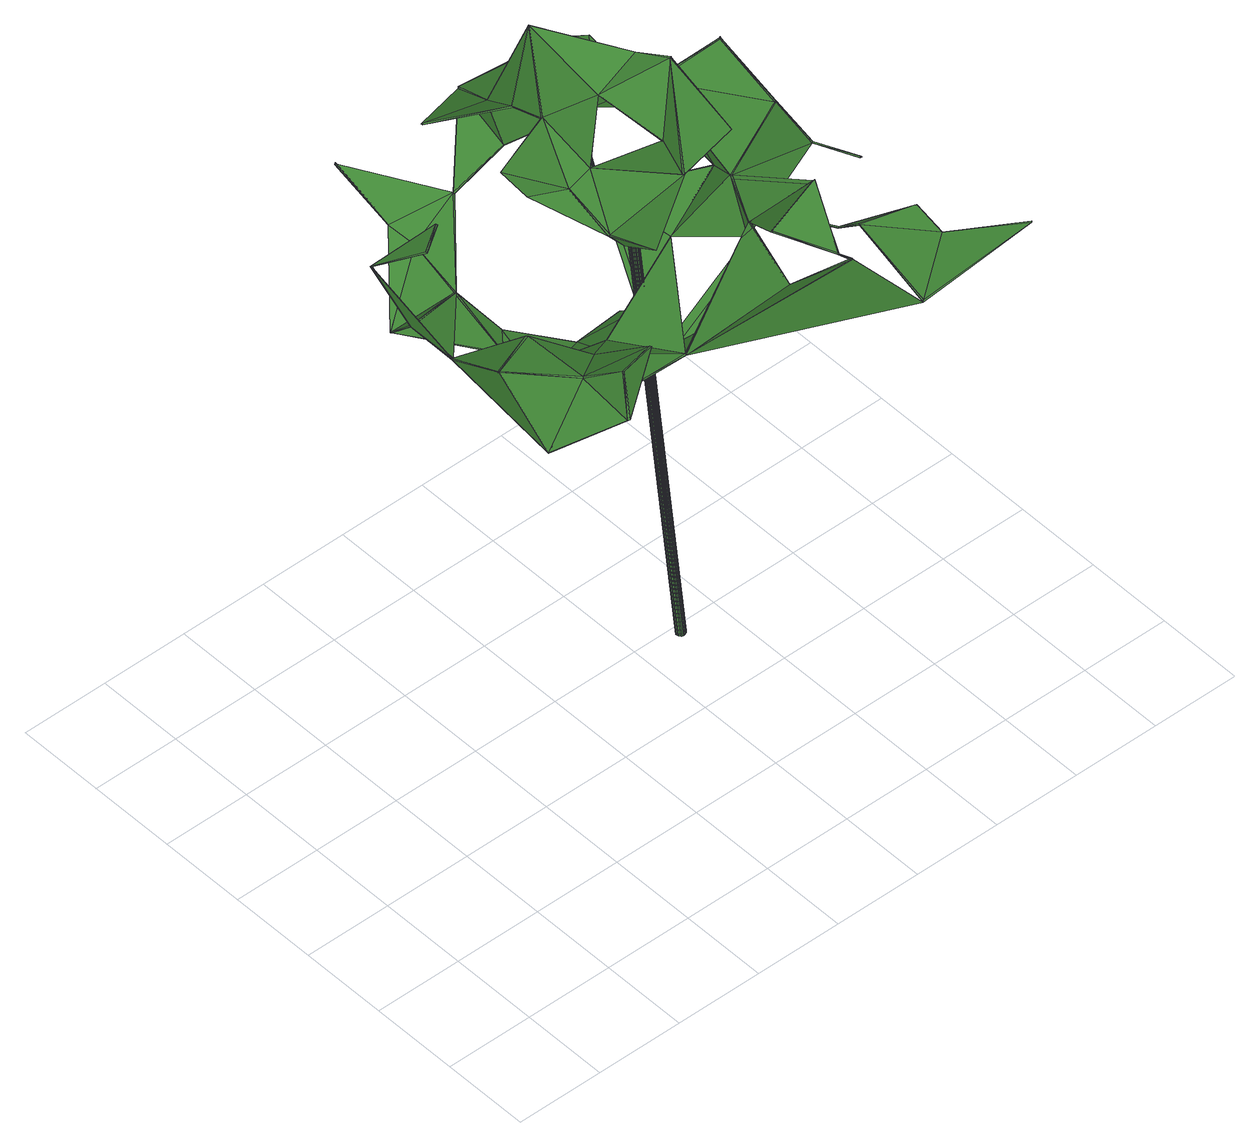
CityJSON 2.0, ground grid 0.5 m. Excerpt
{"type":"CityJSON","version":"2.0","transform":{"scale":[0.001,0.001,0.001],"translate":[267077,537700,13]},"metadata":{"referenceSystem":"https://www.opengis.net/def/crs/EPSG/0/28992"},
"CityObjects":{
"tree1":{"type":"SolitaryVegetationObject","attributes":{"gtid":647,"crown_width_m":2.34,"crown_median_z":15.9,"crown_r50_m":0.16,"crown_porosity":0.962,"trunk_H_m":2.69,"trunk_DBH_m":0.0509,"trunk_radius_m":0.0254,"trunk_base_height_m":13.21,"original_gtid":"649"},"geometry":[{"type":"Solid","lod":"3","boundaries":[[[[0,1,2]],[[3,1,0]],[[4,5,6]],[[7,8,9]],[[10,0,11]],[[12,13,14]],[[15,16,8]],[[15,17,16]],[[18,19,20]],[[21,20,19]],[[22,23,24]],[[25,26,27]],[[28,29,30]],[[31,32,33]],[[34,35,15]],[[36,37,38]],[[39,27,13]],[[40,41,42]],[[43,44,45]],[[42,46,18]],[[21,19,47]],[[18,47,19]],[[48,49,50]],[[51,52,53]],[[30,54,55]],[[56,57,58]],[[42,20,59]],[[46,60,18]],[[7,61,62]],[[63,64,65]],[[54,30,29]],[[29,66,54]],[[24,67,68]],[[69,68,67]],[[44,70,71]],[[72,73,74]],[[75,73,72]],[[61,76,77]],[[78,79,14]],[[80,81,82]],[[83,84,63]],[[85,86,87]],[[88,89,90]],[[3,88,90]],[[66,30,55]],[[30,66,48]],[[91,66,55]],[[40,13,27]],[[12,36,38]],[[75,92,93]],[[94,95,96]],[[97,98,99]],[[51,97,99]],[[100,96,95]],[[101,23,102]],[[22,102,23]],[[32,103,104]],[[89,105,90]],[[106,10,11]],[[2,107,108]],[[59,78,42]],[[109,110,111]],[[39,25,27]],[[59,100,112]],[[113,114,115]],[[99,9,116]],[[117,118,119]],[[120,121,122]],[[1,123,2]],[[124,125,126]],[[127,128,118]],[[47,18,129]],[[82,117,80]],[[130,131,35]],[[86,85,132]],[[133,79,26]],[[133,14,79]],[[134,135,136]],[[54,91,55]],[[137,138,139]],[[140,132,88]],[[140,41,132]],[[141,142,29]],[[137,139,143]],[[138,144,139]],[[128,127,145]],[[146,119,147]],[[53,52,148]],[[42,78,40]],[[51,149,16]],[[36,12,150]],[[36,150,151]],[[40,132,41]],[[17,152,153]],[[17,153,77]],[[41,3,89]],[[140,3,41]],[[122,21,120]],[[78,59,95]],[[112,138,46]],[[39,13,25]],[[154,98,97]],[[155,156,157]],[[95,59,158]],[[13,40,14]],[[158,112,2]],[[159,92,75]],[[29,159,141]],[[84,43,64]],[[160,161,116]],[[148,116,161]],[[162,163,164]],[[36,151,37]],[[68,165,24]],[[68,166,165]],[[144,113,115]],[[141,101,142]],[[91,54,66]],[[167,126,121]],[[167,124,126]],[[168,60,65]],[[169,94,170]],[[169,95,94]],[[38,25,12]],[[12,25,13]],[[118,82,127]],[[51,53,35]],[[51,16,97]],[[85,11,0]],[[136,138,112]],[[40,79,132]],[[40,27,26]],[[171,103,172]],[[32,172,103]],[[59,122,125]],[[68,152,131]],[[122,59,20]],[[121,49,167]],[[45,64,43]],[[87,11,85]],[[118,173,119]],[[143,84,83]],[[87,2,11]],[[121,126,122]],[[125,122,126]],[[18,20,42]],[[89,88,41]],[[42,41,88]],[[25,38,133]],[[174,21,47]],[[174,47,44]],[[42,88,132]],[[2,42,132]],[[86,78,95]],[[140,88,3]],[[147,117,71]],[[99,52,51]],[[29,175,66]],[[176,141,163]],[[176,163,162]],[[116,52,99]],[[112,46,42]],[[123,11,2]],[[124,177,125]],[[82,118,117]],[[1,3,178]],[[90,178,3]],[[49,179,50]],[[131,166,68]],[[31,96,171]],[[94,96,31]],[[123,178,106]],[[125,180,59]],[[125,177,180]],[[37,181,169]],[[165,182,104]],[[112,42,2]],[[84,143,183]],[[184,50,179]],[[185,186,187]],[[159,188,92]],[[154,97,76]],[[147,184,146]],[[31,181,94]],[[160,189,107]],[[16,17,76]],[[190,6,5]],[[139,183,143]],[[115,183,139]],[[74,152,176]],[[62,153,74]],[[191,57,192]],[[74,153,152]],[[193,194,195]],[[166,195,194]],[[128,173,118]],[[84,64,63]],[[106,11,123]],[[44,71,146]],[[121,120,179]],[[49,121,179]],[[28,30,184]],[[38,196,133]],[[128,80,173]],[[128,81,80]],[[75,93,73]],[[40,26,79]],[[83,137,143]],[[83,65,137]],[[83,63,65]],[[154,7,197]],[[147,119,173]],[[77,76,17]],[[198,148,161]],[[164,163,72]],[[133,26,25]],[[138,137,65]],[[138,136,174]],[[7,62,8]],[[78,132,79]],[[199,159,29]],[[199,29,5]],[[28,5,29]],[[7,9,197]],[[146,71,117]],[[104,22,165]],[[131,130,198]],[[200,170,151]],[[66,175,48]],[[132,85,2]],[[174,136,135]],[[48,175,199]],[[16,149,34]],[[107,185,160]],[[124,135,134]],[[167,135,124]],[[148,198,53]],[[191,103,201]],[[102,103,191]],[[110,186,202]],[[40,78,14]],[[189,160,203]],[[107,189,203]],[[204,101,102]],[[200,133,196]],[[74,176,162]],[[92,203,160]],[[102,22,103]],[[180,100,59]],[[171,57,56]],[[205,56,58]],[[58,201,205]],[[14,150,12]],[[168,45,60]],[[65,60,138]],[[135,21,174]],[[107,206,100]],[[203,206,107]],[[122,20,21]],[[171,96,57]],[[100,180,96]],[[180,177,96]],[[57,96,177]],[[57,177,100]],[[44,47,129]],[[199,188,159]],[[56,201,171]],[[205,201,56]],[[188,199,207]],[[154,76,61]],[[154,61,7]],[[111,110,156]],[[93,160,15]],[[93,92,160]],[[93,15,73]],[[78,86,132]],[[74,73,62]],[[131,161,160]],[[165,22,24]],[[173,117,147]],[[158,59,112]],[[80,117,173]],[[199,5,49]],[[167,49,5]],[[139,144,115]],[[71,114,113]],[[70,114,71]],[[32,104,33]],[[201,103,171]],[[138,208,144]],[[174,144,208]],[[174,208,138]],[[207,175,142]],[[29,142,175]],[[16,76,97]],[[183,43,84]],[[58,57,191]],[[191,201,58]],[[115,114,209]],[[70,209,114]],[[195,187,210]],[[195,210,193]],[[202,186,87]],[[100,192,57]],[[71,113,211]],[[107,212,108]],[[100,212,107]],[[202,87,86]],[[175,207,199]],[[104,103,22]],[[113,144,211]],[[2,87,107]],[[147,71,211]],[[107,87,185]],[[48,199,49]],[[2,85,0]],[[117,119,146]],[[147,211,5]],[[95,212,100]],[[116,15,160]],[[194,182,166]],[[160,166,131]],[[131,152,15]],[[17,15,152]],[[210,213,33]],[[89,3,0]],[[129,18,60]],[[129,60,45]],[[15,116,34]],[[16,34,8]],[[8,34,9]],[[116,9,34]],[[198,130,35]],[[198,35,53]],[[192,206,171]],[[202,86,169]],[[214,207,142]],[[21,4,120]],[[179,120,4]],[[75,141,159]],[[154,197,98]],[[169,86,95]],[[169,200,37]],[[111,202,169]],[[110,202,215]],[[156,110,215]],[[73,15,62]],[[8,62,15]],[[77,153,61]],[[62,61,153]],[[32,203,92]],[[183,70,43]],[[155,202,156]],[[202,111,156]],[[105,106,90]],[[174,211,144]],[[169,170,200]],[[179,4,6]],[[177,134,100]],[[100,134,136]],[[100,136,112]],[[177,124,134]],[[151,170,37]],[[181,37,170]],[[181,170,94]],[[148,52,116]],[[98,197,99]],[[99,197,9]],[[207,172,188]],[[191,172,102]],[[72,74,162]],[[72,162,164]],[[165,166,182]],[[190,44,146]],[[1,178,123]],[[211,190,5]],[[190,211,44]],[[192,100,206]],[[44,211,174]],[[172,191,192]],[[171,172,192]],[[44,129,45]],[[172,204,102]],[[172,207,204]],[[101,176,67]],[[24,23,67]],[[28,216,5]],[[48,184,30]],[[48,50,184]],[[160,195,166]],[[15,35,131]],[[183,115,70]],[[44,43,70]],[[185,187,195]],[[185,195,160]],[[146,184,179]],[[190,146,179]],[[5,216,147]],[[82,81,145]],[[128,145,81]],[[127,82,145]],[[87,186,185]],[[188,217,92]],[[33,194,210]],[[193,210,194]],[[209,70,115]],[[104,182,33]],[[168,65,64]],[[168,64,45]],[[172,217,188]],[[92,217,32]],[[32,217,172]],[[69,152,68]],[[69,176,152]],[[194,33,182]],[[184,147,216]],[[184,216,28]],[[158,2,108]],[[131,198,161]],[[35,149,51]],[[34,149,35]],[[108,212,158]],[[95,158,212]],[[31,33,109]],[[169,109,111]],[[169,181,109]],[[31,109,181]],[[187,213,210]],[[156,215,157]],[[155,157,215]],[[215,202,155]],[[176,101,141]],[[37,196,38]],[[204,207,214]],[[33,213,109]],[[109,213,110]],[[110,213,187]],[[187,186,110]],[[5,4,167]],[[135,167,4]],[[214,142,204]],[[204,142,101]],[[31,206,32]],[[31,171,206]],[[21,135,4]],[[46,138,60]],[[106,105,10]],[[0,10,105]],[[101,67,23]],[[0,105,89]],[[151,150,200]],[[133,150,14]],[[200,150,133]],[[179,6,190]],[[32,206,203]],[[69,67,176]],[[72,163,75]],[[141,75,163]],[[200,196,37]],[[90,106,178]],[[218,219,220]],[[218,220,221]],[[221,220,222]],[[221,222,223]],[[220,219,224]],[[220,224,222]],[[222,224,225]],[[222,225,223]],[[224,219,226]],[[224,226,225]],[[225,226,227]],[[225,227,223]],[[226,219,228]],[[226,228,227]],[[227,228,229]],[[227,229,223]],[[228,219,230]],[[228,230,229]],[[229,230,231]],[[229,231,223]],[[230,219,232]],[[230,232,231]],[[231,232,233]],[[231,233,223]],[[232,219,234]],[[232,234,233]],[[233,234,235]],[[233,235,223]],[[234,219,236]],[[234,236,235]],[[235,236,237]],[[235,237,223]],[[236,219,238]],[[236,238,237]],[[237,238,239]],[[237,239,223]],[[238,219,240]],[[238,240,239]],[[239,240,241]],[[239,241,223]],[[240,219,242]],[[240,242,241]],[[241,242,243]],[[241,243,223]],[[242,219,244]],[[242,244,243]],[[243,244,245]],[[243,245,223]],[[244,219,246]],[[244,246,245]],[[245,246,247]],[[245,247,223]],[[246,219,248]],[[246,248,247]],[[247,248,249]],[[247,249,223]],[[248,219,250]],[[248,250,249]],[[249,250,251]],[[249,251,223]],[[250,219,252]],[[250,252,251]],[[251,252,253]],[[251,253,223]],[[252,219,254]],[[252,254,253]],[[253,254,255]],[[253,255,223]],[[254,219,256]],[[254,256,255]],[[255,256,257]],[[255,257,223]],[[256,219,258]],[[256,258,257]],[[257,258,259]],[[257,259,223]],[[258,219,260]],[[258,260,259]],[[259,260,261]],[[259,261,223]],[[260,219,262]],[[260,262,261]],[[261,262,263]],[[261,263,223]],[[262,219,264]],[[262,264,263]],[[263,264,265]],[[263,265,223]],[[264,219,266]],[[264,266,265]],[[265,266,267]],[[265,267,223]],[[266,219,218]],[[266,218,267]],[[267,218,221]],[[267,221,223]]]]}]}
},
"vertices":[
[2673,982,3256],[2344,911,3186],[2505,1258,2890],[2530,655,3107],[1530,1899,2195],[1391,2076,2553],[1387,2077,2546],[1492,1394,3666],[1630,1404,3705],[1710,1246,3267],[2672,979,3264],[2666,984,3260],[3611,1130,2184],[3929,861,2244],[3261,875,2157],[1976,1727,3727],[1630,1398,3715],[1602,1699,3844],[1757,1168,2395],[1787,1458,2345],[1936,1458,2186],[1495,1610,2246],[2521,2404,3273],[2310,2395,3403],[2313,2386,3401],[3610,1129,2195],[3262,870,2165],[3928,855,2251],[1398,2377,2644],[1637,2372,2834],[1334,2491,2730],[2751,1776,2728],[2578,2099,3085],[2865,2062,3089],[2117,1430,3554],[2244,1519,3948],[3601,1302,2244],[3273,1483,2193],[3604,1303,2253],[3935,863,2251],[3256,867,2156],[2813,866,2729],[2031,1166,2386],[1046,1037,2481],[988,1650,2684],[1051,1041,2474],[1762,1170,2405],[1399,1506,2466],[1402,2385,2636],[1391,2084,2546],[1130,2244,2335],[2001,1146,3612],[2003,1150,3605],[2361,1217,3623],[1268,2785,2962],[1265,2791,2956],[2521,2325,2211],[2335,2118,2568],[2514,2329,2209],[2193,1518,2056],[1497,1227,2687],[1307,1479,3675],[1598,1701,3834],[1283,726,2771],[1282,733,2765],[1554,878,2968],[1343,2494,2727],[2305,2388,3402],[2115,2019,3641],[2108,2023,3635],[892,1211,2984],[986,1652,2694],[1371,2288,3515],[1670,1985,3657],[1666,1992,3664],[1757,2267,3427],[1489,1388,3674],[1187,1532,3874],[2680,1173,2425],[3255,873,2162],[1122,1914,3295],[1122,1905,3299],[960,1797,3295],[1301,786,3032],[1275,733,2770],[2515,1261,2888],[2694,1469,2523],[2623,1506,2941],[2804,871,2728],[2530,645,3109],[2524,650,3109],[1271,2796,2960],[2256,2077,3209],[2008,2009,3655],[2934,1809,2318],[2689,1472,2514],[2422,1715,2517],[1482,1089,3594],[1481,1086,3587],[1772,1088,3305],[2415,1708,2522],[1831,2555,3272],[2440,2426,2910],[2444,2420,2907],[2582,2101,3095],[2529,652,3115],[2341,908,3194],[2616,1514,2940],[2508,1265,2886],[2752,1765,2730],[3140,1519,2815],[3144,1524,2809],[2031,1174,2394],[1205,1374,2902],[890,1216,2991],[894,1209,2993],[2120,1432,3544],[859,2076,3067],[855,2080,3073],[858,2084,3066],[1529,1904,2185],[1599,1993,2225],[1832,1753,1935],[2335,913,3188],[1870,1759,2145],[2190,1816,2100],[1871,1766,2138],[957,1804,3303],[1117,1914,3303],[1354,1329,2599],[2250,1521,3955],[2213,1734,3853],[2680,1165,2432],[3299,1367,2274],[1789,1466,2352],[1502,1613,2254],[1741,1404,2504],[1547,884,2973],[1505,1229,2691],[1271,1042,2835],[2811,874,2734],[1825,2547,3268],[1831,2553,3264],[1299,795,3032],[1215,1370,2899],[964,1798,3303],[994,1950,2678],[1003,1953,2683],[2361,1224,3615],[1997,1155,3607],[3302,1369,2265],[3269,1481,2184],[1892,2125,3952],[1596,1704,3842],[1476,1093,3586],[3184,1231,2888],[3192,1232,2885],[3194,1227,2892],[2675,1173,2431],[1878,2286,3053],[2391,1788,3505],[2125,1432,3552],[1374,2290,3523],[1371,2296,3518],[1365,2292,3523],[2264,2081,3213],[2392,1794,3514],[1603,1990,2234],[1272,1039,2824],[2941,1805,2322],[2942,1809,2314],[2345,2122,2570],[2438,2415,2909],[865,2081,3068],[1400,1514,2474],[1642,2376,2829],[1762,2274,3433],[2187,1678,2214],[2338,906,3187],[1131,2235,2339],[2195,1680,2208],[2945,1813,2321],[2579,1844,3184],[1265,1038,2830],[1125,2242,2342],[2875,1488,3270],[2882,1487,3266],[2885,1492,3271],[1883,2287,3047],[2582,1836,3182],[1003,1948,2675],[2338,2126,2569],[2339,2121,2575],[2803,1793,3524],[2797,1795,3518],[2796,1787,3517],[3303,1374,2272],[1705,1237,3269],[2252,1521,3945],[1643,2368,2825],[3265,1479,2192],[2518,2333,2215],[3135,1517,2809],[2576,1841,3175],[2308,2390,3394],[2519,2335,2206],[2744,1770,2731],[1881,2295,3047],[1362,1334,2603],[884,1210,2989],[2804,1791,3516],[995,1652,2690],[2685,1470,2522],[2879,1494,3266],[1834,2547,3269],[3190,1234,2894],[1385,2083,2552],[2258,2085,3207],[2275,1449,211],[2250,1450,210],[2275,1455,211],[2124,1634,2902],[2124,1641,2901],[2099,1636,2900],[2273,1462,210],[2122,1647,2901],[2269,1467,209],[2118,1653,2900],[2264,1472,209],[2113,1657,2900],[2258,1475,208],[2107,1660,2899],[2251,1476,208],[2101,1661,2899],[2245,1475,208],[2094,1661,2898],[2239,1473,207],[2088,1659,2898],[2233,1470,207],[2082,1655,2898],[2229,1465,207],[2078,1650,2898],[2226,1459,208],[2075,1644,2899],[2224,1452,208],[2074,1638,2899],[2225,1446,209],[2074,1631,2899],[2227,1439,209],[2076,1625,2900],[2231,1434,210],[2080,1619,2901],[2236,1429,210],[2085,1615,2901],[2241,1426,211],[2091,1612,2902],[2248,1425,211],[2097,1611,2902],[2255,1426,212],[2104,1611,2902],[2261,1428,212],[2110,1613,2903],[2266,1431,212],[2116,1617,2903],[2271,1436,212],[2120,1622,2903],[2274,1442,211],[2123,1628,2902]
]}
